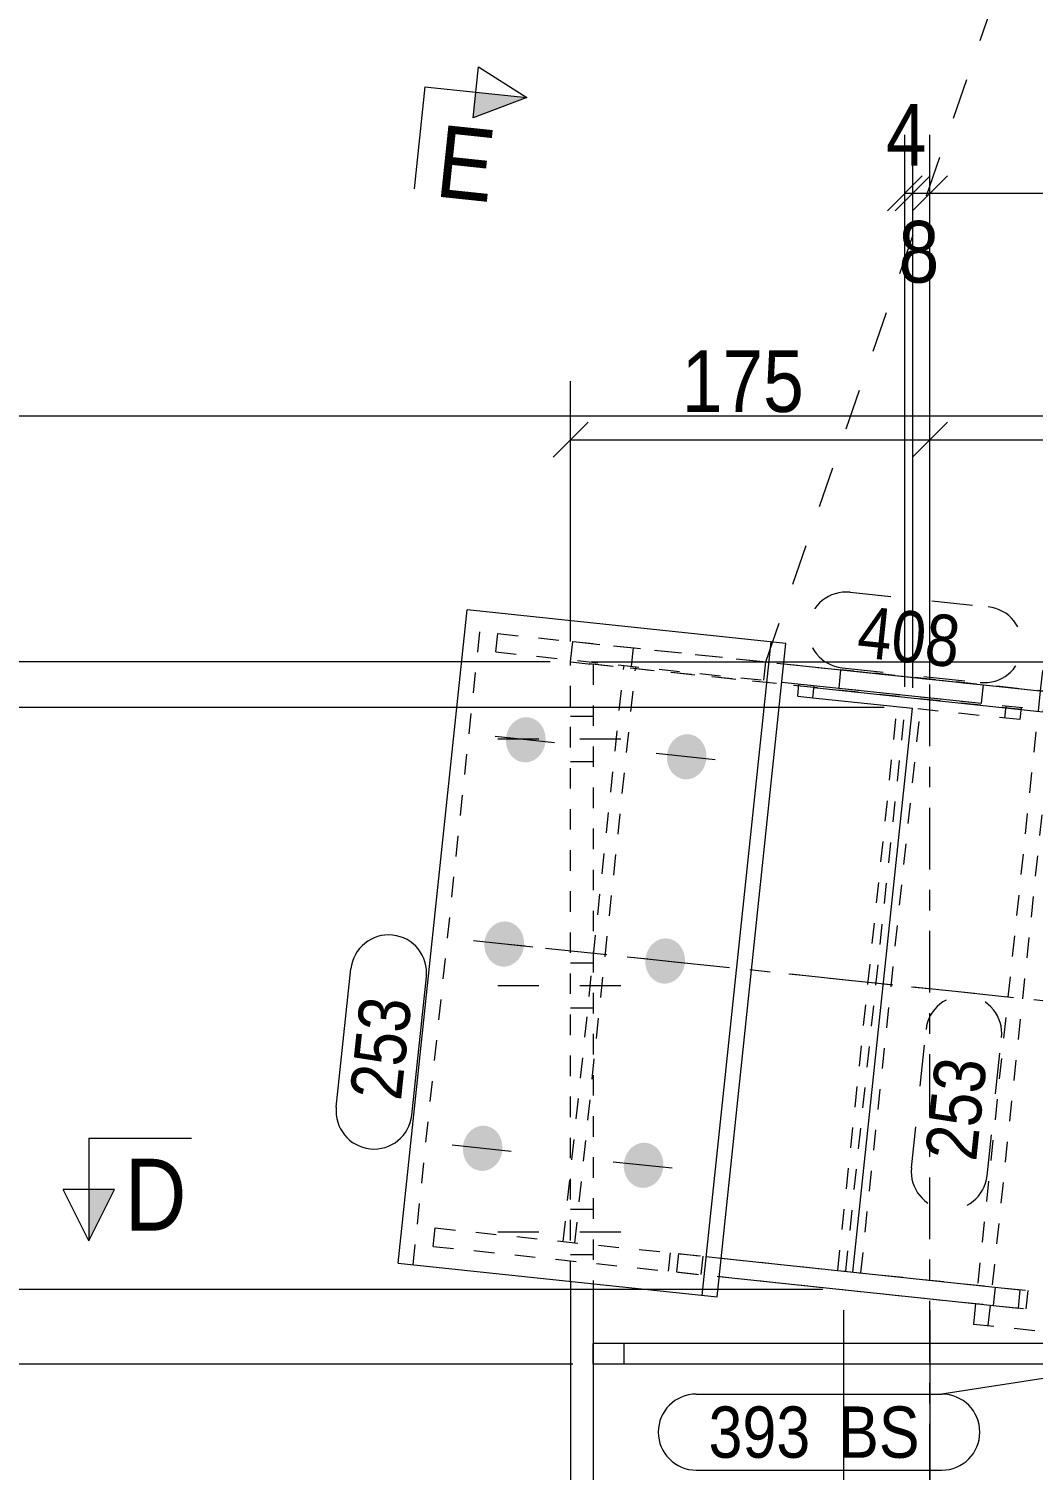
# Model space of a CAD drawing. Header units: millimetres. Extents: x 2 to 825, y 1 to 579.
# Drawn here: x 265.5 to 314.4, y 443.5 to 513.6 of the extents above; entities that cross this region are included whole.
import ezdxf

# ---------------------------------------------------------------- set-up
doc = ezdxf.new("R2010")
doc.units = ezdxf.units.MM
for name, pattern in [('XKITLINE00', [0]), ('XKITLINE01', [4, 1, -1, 1, -1]), ('XKITLINE02', [4, 2, -2]), ('XKITLINE03', [6, 3, -1, 1, -1])]:
    doc.linetypes.add(name, pattern=pattern)
for name, color, linetype, lineweight in [('Bolt', 3, 'Continuous', 0), ('Dimensions', 7, 'Continuous', 0), ('Part', 2, 'Continuous', 0), ('PartMark', 7, 'Continuous', 0), ('Section', 6, 'Continuous', 0)]:
    doc.layers.add(name, color=color, linetype=linetype, lineweight=lineweight)
doc.styles.add('ARIAL', font='ARIAL.TTF')

# ---------------------------------------------------------------- blocks, each defined once
blk = doc.blocks.new('*A19')
at = {"layer": 'Bolt', "color": 3, "linetype": 'XKITLINE02', "lineweight": 0}
for p, q in [((293.014, 480.142), (291.914, 480.142)), ((293.014, 480.142), (291.914, 480.142)), ((294.364, 479.042), (288.364, 479.042)), ((294.364, 479.042), (288.364, 479.042)), ((293.014, 477.942), (291.914, 477.942)), ((293.014, 477.942), (291.914, 477.942)), ((293.014, 468.142), (291.914, 468.142)), ((293.014, 468.142), (291.914, 468.142)), ((294.364, 467.042), (288.364, 467.042)), ((294.364, 467.042), (288.364, 467.042)), ((293.014, 465.942), (291.914, 465.942)), ((293.014, 465.942), (291.914, 465.942)), ((293.014, 456.142), (291.914, 456.142)), ((293.014, 456.142), (291.914, 456.142)), ((294.364, 455.042), (288.364, 455.042)), ((294.364, 455.042), (288.364, 455.042)), ((293.014, 453.942), (291.914, 453.942)), ((293.014, 453.942), (291.914, 453.942))]:
    blk.add_line(p, q, dxfattribs=at)
blk = doc.blocks.new('*A26')
at = {"layer": 'Bolt'}
for points in [[(290.685, 478.885), (290.681, 478.858), (290.677, 478.832), (290.672, 478.805), (290.667, 478.779), (290.661, 478.752), (290.654, 478.726), (290.647, 478.7), (290.639, 478.675), (290.631, 478.649), (290.623, 478.624), (290.613, 478.599), (290.603, 478.574), (290.593, 478.549), (290.582, 478.525), (290.571, 478.501), (290.559, 478.477), (290.547, 478.454), (290.534, 478.431), (290.521, 478.408), (290.507, 478.386), (290.492, 478.364), (290.478, 478.342), (290.462, 478.321), (290.447, 478.3), (290.431, 478.28), (290.414, 478.26), (290.397, 478.241), (290.38, 478.222), (290.362, 478.203), (290.344, 478.185), (290.326, 478.168), (290.307, 478.151), (290.288, 478.135), (290.268, 478.119), (290.249, 478.103), (290.229, 478.088), (290.208, 478.074), (290.187, 478.06), (290.166, 478.047), (290.145, 478.035), (290.124, 478.023), (290.102, 478.011), (290.08, 478.001), (290.058, 477.99), (290.035, 477.981), (290.013, 477.972), (289.99, 477.964), (289.967, 477.956), (289.944, 477.949), (289.921, 477.943), (289.898, 477.937), (289.874, 477.932), (289.851, 477.927), (289.827, 477.923), (289.804, 477.92), (289.78, 477.918), (289.757, 477.916), (289.733, 477.915), (289.709, 477.914), (289.686, 477.915), (289.662, 477.915), (289.638, 477.917), (289.615, 477.919), (289.591, 477.922), (289.568, 477.925), (289.545, 477.929), (289.522, 477.934), (289.498, 477.94), (289.476, 477.946), (289.453, 477.952), (289.43, 477.96), (289.408, 477.968), (289.386, 477.976), (289.364, 477.986), (289.342, 477.995), (289.32, 478.006), (289.299, 478.017), (289.278, 478.029), (289.257, 478.041), (289.237, 478.054), (289.216, 478.067), (289.197, 478.081), (289.177, 478.096), (289.158, 478.111), (289.139, 478.127), (289.12, 478.143), (289.102, 478.159), (289.084, 478.177), (289.067, 478.194), (289.05, 478.213), (289.033, 478.231), (289.017, 478.251), (289.002, 478.27), (288.986, 478.29), (288.971, 478.311), (288.957, 478.332), (288.943, 478.353), (288.93, 478.375), (288.917, 478.397), (288.904, 478.42), (288.892, 478.442), (288.881, 478.466), (288.87, 478.489), (288.859, 478.513), (288.849, 478.537), (288.84, 478.562), (288.831, 478.586), (288.823, 478.611), (288.815, 478.637), (288.808, 478.662), (288.801, 478.688), (288.795, 478.713), (288.79, 478.74), (288.785, 478.766), (288.78, 478.792), (288.776, 478.819), (288.773, 478.845), (288.77, 478.872), (288.768, 478.899), (288.767, 478.925), (288.766, 478.952), (288.766, 478.979), (288.766, 479.006), (288.767, 479.033), (288.768, 479.06), (288.77, 479.087), (288.772, 479.114), (288.776, 479.141), (288.779, 479.168), (288.784, 479.194), (288.788, 479.221), (288.794, 479.247), (288.8, 479.273), (288.806, 479.299), (288.813, 479.325), (288.821, 479.351), (288.829, 479.377), (288.838, 479.402), (288.847, 479.427), (288.857, 479.452), (288.867, 479.477), (288.878, 479.501), (288.89, 479.525), (288.901, 479.549), (288.914, 479.572), (288.927, 479.595), (288.94, 479.618), (288.954, 479.64), (288.968, 479.662), (288.983, 479.684), (288.998, 479.705), (289.014, 479.725), (289.03, 479.746), (289.046, 479.766), (289.063, 479.785), (289.08, 479.804), (289.098, 479.822), (289.116, 479.84), (289.135, 479.858), (289.153, 479.875), (289.173, 479.891), (289.192, 479.907), (289.212, 479.923), (289.232, 479.937), (289.252, 479.952), (289.273, 479.965), (289.294, 479.979), (289.315, 479.991), (289.337, 480.003), (289.359, 480.015), (289.38, 480.025), (289.403, 480.035), (289.425, 480.045), (289.448, 480.054), (289.47, 480.062), (289.493, 480.07), (289.516, 480.077), (289.539, 480.083), (289.563, 480.089), (289.586, 480.094), (289.609, 480.099), (289.633, 480.102), (289.657, 480.106), (289.68, 480.108), (289.704, 480.11), (289.727, 480.111), (289.751, 480.112), (289.775, 480.111), (289.798, 480.111), (289.822, 480.109), (289.846, 480.107), (289.869, 480.104), (289.892, 480.101), (289.916, 480.096), (289.939, 480.092), (289.962, 480.086), (289.985, 480.08), (290.008, 480.073), (290.03, 480.066), (290.053, 480.058), (290.075, 480.05), (290.097, 480.04), (290.119, 480.03), (290.14, 480.02), (290.162, 480.009), (290.183, 479.997), (290.203, 479.985), (290.224, 479.972), (290.244, 479.959), (290.264, 479.945), (290.283, 479.93), (290.303, 479.915), (290.322, 479.899), (290.34, 479.883), (290.358, 479.866), (290.376, 479.849), (290.393, 479.831), (290.41, 479.813), (290.427, 479.794), (290.443, 479.775), (290.459, 479.756), (290.474, 479.736), (290.489, 479.715), (290.503, 479.694), (290.517, 479.673), (290.531, 479.651), (290.544, 479.629), (290.556, 479.606), (290.568, 479.583), (290.58, 479.56), (290.591, 479.537), (290.601, 479.513), (290.611, 479.489), (290.62, 479.464), (290.629, 479.44), (290.638, 479.415), (290.645, 479.389), (290.653, 479.364), (290.659, 479.338), (290.665, 479.312), (290.671, 479.286), (290.676, 479.26), (290.68, 479.234), (290.684, 479.207), (290.687, 479.181), (290.69, 479.154), (290.692, 479.127), (290.694, 479.1), (290.695, 479.074), (290.695, 479.047), (290.695, 479.02), (290.694, 478.993), (290.693, 478.966), (290.691, 478.939), (290.688, 478.912)], [(298.521, 478.059), (298.518, 478.032), (298.513, 478.005), (298.508, 477.979), (298.503, 477.952), (298.497, 477.926), (298.491, 477.9), (298.483, 477.874), (298.476, 477.848), (298.468, 477.823), (298.459, 477.797), (298.45, 477.772), (298.44, 477.747), (298.43, 477.723), (298.419, 477.698), (298.407, 477.674), (298.395, 477.651), (298.383, 477.627), (298.37, 477.604), (298.357, 477.582), (298.343, 477.559), (298.329, 477.537), (298.314, 477.516), (298.299, 477.495), (298.283, 477.474), (298.267, 477.454), (298.251, 477.434), (298.234, 477.414), (298.216, 477.395), (298.199, 477.377), (298.181, 477.359), (298.162, 477.341), (298.143, 477.324), (298.124, 477.308), (298.105, 477.292), (298.085, 477.277), (298.065, 477.262), (298.044, 477.248), (298.024, 477.234), (298.003, 477.221), (297.982, 477.208), (297.96, 477.196), (297.938, 477.185), (297.916, 477.174), (297.894, 477.164), (297.872, 477.154), (297.849, 477.145), (297.827, 477.137), (297.804, 477.129), (297.781, 477.122), (297.757, 477.116), (297.734, 477.11), (297.711, 477.105), (297.687, 477.101), (297.664, 477.097), (297.64, 477.094), (297.617, 477.091), (297.593, 477.089), (297.569, 477.088), (297.546, 477.088), (297.522, 477.088), (297.498, 477.089), (297.475, 477.09), (297.451, 477.092), (297.428, 477.095), (297.404, 477.099), (297.381, 477.103), (297.358, 477.108), (297.335, 477.113), (297.312, 477.119), (297.289, 477.126), (297.267, 477.133), (297.244, 477.141), (297.222, 477.15), (297.2, 477.159), (297.178, 477.169), (297.157, 477.179), (297.135, 477.19), (297.114, 477.202), (297.093, 477.214), (297.073, 477.227), (297.053, 477.241), (297.033, 477.255), (297.013, 477.269), (296.994, 477.284), (296.975, 477.3), (296.957, 477.316), (296.939, 477.333), (296.921, 477.35), (296.903, 477.368), (296.886, 477.386), (296.87, 477.405), (296.854, 477.424), (296.838, 477.444), (296.823, 477.464), (296.808, 477.484), (296.793, 477.505), (296.779, 477.527), (296.766, 477.548), (296.753, 477.57), (296.741, 477.593), (296.729, 477.616), (296.717, 477.639), (296.706, 477.663), (296.696, 477.686), (296.686, 477.711), (296.676, 477.735), (296.668, 477.76), (296.659, 477.785), (296.651, 477.81), (296.644, 477.835), (296.638, 477.861), (296.631, 477.887), (296.626, 477.913), (296.621, 477.939), (296.617, 477.966), (296.613, 477.992), (296.609, 478.019), (296.607, 478.045), (296.605, 478.072), (296.603, 478.099), (296.602, 478.126), (296.602, 478.153), (296.602, 478.18), (296.603, 478.207), (296.604, 478.234), (296.606, 478.261), (296.609, 478.287), (296.612, 478.314), (296.616, 478.341), (296.62, 478.368), (296.625, 478.394), (296.63, 478.421), (296.636, 478.447), (296.643, 478.473), (296.65, 478.499), (296.657, 478.525), (296.666, 478.55), (296.674, 478.576), (296.684, 478.601), (296.693, 478.625), (296.704, 478.65), (296.715, 478.674), (296.726, 478.698), (296.738, 478.722), (296.75, 478.745), (296.763, 478.768), (296.776, 478.791), (296.79, 478.813), (296.804, 478.835), (296.819, 478.857), (296.834, 478.878), (296.85, 478.899), (296.866, 478.919), (296.883, 478.939), (296.899, 478.958), (296.917, 478.977), (296.934, 478.996), (296.952, 479.014), (296.971, 479.031), (296.99, 479.048), (297.009, 479.065), (297.028, 479.081), (297.048, 479.096), (297.068, 479.111), (297.089, 479.125), (297.109, 479.139), (297.13, 479.152), (297.152, 479.165), (297.173, 479.177), (297.195, 479.188), (297.217, 479.199), (297.239, 479.209), (297.261, 479.218), (297.284, 479.227), (297.307, 479.236), (297.33, 479.243), (297.353, 479.25), (297.376, 479.257), (297.399, 479.263), (297.422, 479.268), (297.446, 479.272), (297.469, 479.276), (297.493, 479.279), (297.517, 479.281), (297.54, 479.283), (297.564, 479.284), (297.588, 479.285), (297.611, 479.285), (297.635, 479.284), (297.658, 479.282), (297.682, 479.28), (297.705, 479.278), (297.729, 479.274), (297.752, 479.27), (297.775, 479.265), (297.798, 479.26), (297.821, 479.254), (297.844, 479.247), (297.867, 479.24), (297.889, 479.232), (297.911, 479.223), (297.933, 479.214), (297.955, 479.204), (297.977, 479.193), (297.998, 479.182), (298.019, 479.171), (298.04, 479.158), (298.06, 479.146), (298.08, 479.132), (298.1, 479.118), (298.12, 479.104), (298.139, 479.088), (298.158, 479.073), (298.176, 479.057), (298.195, 479.04), (298.212, 479.023), (298.23, 479.005), (298.247, 478.987), (298.263, 478.968), (298.28, 478.949), (298.295, 478.929), (298.311, 478.909), (298.325, 478.888), (298.34, 478.868), (298.354, 478.846), (298.367, 478.824), (298.38, 478.802), (298.393, 478.78), (298.405, 478.757), (298.416, 478.734), (298.427, 478.71), (298.438, 478.686), (298.447, 478.662), (298.457, 478.638), (298.466, 478.613), (298.474, 478.588), (298.482, 478.563), (298.489, 478.537), (298.496, 478.512), (298.502, 478.486), (298.507, 478.46), (298.512, 478.434), (298.517, 478.407), (298.52, 478.381), (298.524, 478.354), (298.526, 478.327), (298.528, 478.301), (298.53, 478.274), (298.531, 478.247), (298.531, 478.22), (298.531, 478.193), (298.53, 478.166), (298.529, 478.139), (298.527, 478.112), (298.524, 478.085)], [(289.636, 468.94), (289.632, 468.914), (289.628, 468.887), (289.623, 468.86), (289.618, 468.834), (289.612, 468.808), (289.605, 468.782), (289.598, 468.756), (289.591, 468.73), (289.582, 468.704), (289.574, 468.679), (289.564, 468.654), (289.555, 468.629), (289.544, 468.604), (289.533, 468.58), (289.522, 468.556), (289.51, 468.532), (289.498, 468.509), (289.485, 468.486), (289.472, 468.463), (289.458, 468.441), (289.443, 468.419), (289.429, 468.398), (289.414, 468.376), (289.398, 468.356), (289.382, 468.335), (289.365, 468.315), (289.348, 468.296), (289.331, 468.277), (289.313, 468.259), (289.295, 468.241), (289.277, 468.223), (289.258, 468.206), (289.239, 468.19), (289.22, 468.174), (289.2, 468.158), (289.18, 468.144), (289.159, 468.129), (289.138, 468.116), (289.117, 468.102), (289.096, 468.09), (289.075, 468.078), (289.053, 468.066), (289.031, 468.056), (289.009, 468.046), (288.986, 468.036), (288.964, 468.027), (288.941, 468.019), (288.918, 468.011), (288.895, 468.004), (288.872, 467.998), (288.849, 467.992), (288.826, 467.987), (288.802, 467.982), (288.779, 467.979), (288.755, 467.975), (288.731, 467.973), (288.708, 467.971), (288.684, 467.97), (288.66, 467.97), (288.637, 467.97), (288.613, 467.971), (288.589, 467.972), (288.566, 467.974), (288.542, 467.977), (288.519, 467.98), (288.496, 467.985), (288.473, 467.989), (288.45, 467.995), (288.427, 468.001), (288.404, 468.008), (288.381, 468.015), (288.359, 468.023), (288.337, 468.032), (288.315, 468.041), (288.293, 468.051), (288.271, 468.061), (288.25, 468.072), (288.229, 468.084), (288.208, 468.096), (288.188, 468.109), (288.167, 468.122), (288.148, 468.136), (288.128, 468.151), (288.109, 468.166), (288.09, 468.182), (288.071, 468.198), (288.053, 468.215), (288.035, 468.232), (288.018, 468.25), (288.001, 468.268), (287.984, 468.287), (287.968, 468.306), (287.953, 468.325), (287.937, 468.345), (287.922, 468.366), (287.908, 468.387), (287.894, 468.408), (287.881, 468.43), (287.868, 468.452), (287.855, 468.475), (287.843, 468.498), (287.832, 468.521), (287.821, 468.544), (287.81, 468.568), (287.8, 468.592), (287.791, 468.617), (287.782, 468.642), (287.774, 468.667), (287.766, 468.692), (287.759, 468.717), (287.752, 468.743), (287.746, 468.769), (287.741, 468.795), (287.736, 468.821), (287.731, 468.847), (287.727, 468.874), (287.724, 468.9), (287.721, 468.927), (287.719, 468.954), (287.718, 468.981), (287.717, 469.008), (287.717, 469.034), (287.717, 469.061), (287.718, 469.088), (287.719, 469.115), (287.721, 469.142), (287.723, 469.169), (287.727, 469.196), (287.73, 469.223), (287.735, 469.249), (287.739, 469.276), (287.745, 469.302), (287.751, 469.329), (287.757, 469.355), (287.764, 469.381), (287.772, 469.406), (287.78, 469.432), (287.789, 469.457), (287.798, 469.482), (287.808, 469.507), (287.818, 469.532), (287.829, 469.556), (287.841, 469.58), (287.852, 469.604), (287.865, 469.627), (287.878, 469.65), (287.891, 469.673), (287.905, 469.695), (287.919, 469.717), (287.934, 469.739), (287.949, 469.76), (287.965, 469.781), (287.981, 469.801), (287.997, 469.821), (288.014, 469.84), (288.031, 469.859), (288.049, 469.878), (288.067, 469.896), (288.086, 469.913), (288.104, 469.93), (288.124, 469.947), (288.143, 469.962), (288.163, 469.978), (288.183, 469.993), (288.203, 470.007), (288.224, 470.021), (288.245, 470.034), (288.266, 470.046), (288.288, 470.058), (288.31, 470.07), (288.332, 470.08), (288.354, 470.091), (288.376, 470.1), (288.399, 470.109), (288.421, 470.117), (288.444, 470.125), (288.467, 470.132), (288.49, 470.139), (288.514, 470.144), (288.537, 470.149), (288.56, 470.154), (288.584, 470.158), (288.608, 470.161), (288.631, 470.163), (288.655, 470.165), (288.679, 470.166), (288.702, 470.167), (288.726, 470.167), (288.75, 470.166), (288.773, 470.164), (288.797, 470.162), (288.82, 470.159), (288.844, 470.156), (288.867, 470.152), (288.89, 470.147), (288.913, 470.141), (288.936, 470.135), (288.959, 470.129), (288.981, 470.121), (289.004, 470.113), (289.026, 470.105), (289.048, 470.095), (289.07, 470.086), (289.091, 470.075), (289.113, 470.064), (289.134, 470.052), (289.154, 470.04), (289.175, 470.027), (289.195, 470.014), (289.215, 470), (289.235, 469.985), (289.254, 469.97), (289.273, 469.954), (289.291, 469.938), (289.309, 469.922), (289.327, 469.904), (289.345, 469.887), (289.361, 469.868), (289.378, 469.85), (289.394, 469.83), (289.41, 469.811), (289.425, 469.791), (289.44, 469.77), (289.455, 469.749), (289.468, 469.728), (289.482, 469.706), (289.495, 469.684), (289.507, 469.661), (289.519, 469.639), (289.531, 469.615), (289.542, 469.592), (289.552, 469.568), (289.562, 469.544), (289.572, 469.519), (289.58, 469.495), (289.589, 469.47), (289.596, 469.445), (289.604, 469.419), (289.61, 469.393), (289.616, 469.368), (289.622, 469.342), (289.627, 469.315), (289.631, 469.289), (289.635, 469.263), (289.638, 469.236), (289.641, 469.209), (289.643, 469.182), (289.645, 469.156), (289.646, 469.129), (289.646, 469.102), (289.646, 469.075), (289.645, 469.048), (289.644, 469.021), (289.642, 468.994), (289.639, 468.967)], [(297.472, 468.114), (297.469, 468.087), (297.464, 468.06), (297.46, 468.034), (297.454, 468.007), (297.448, 467.981), (297.442, 467.955), (297.435, 467.929), (297.427, 467.903), (297.419, 467.878), (297.41, 467.852), (297.401, 467.827), (297.391, 467.802), (297.381, 467.778), (297.37, 467.754), (297.358, 467.73), (297.347, 467.706), (297.334, 467.683), (297.321, 467.659), (297.308, 467.637), (297.294, 467.614), (297.28, 467.593), (297.265, 467.571), (297.25, 467.55), (297.234, 467.529), (297.218, 467.509), (297.202, 467.489), (297.185, 467.469), (297.168, 467.451), (297.15, 467.432), (297.132, 467.414), (297.113, 467.397), (297.095, 467.38), (297.075, 467.363), (297.056, 467.347), (297.036, 467.332), (297.016, 467.317), (296.996, 467.303), (296.975, 467.289), (296.954, 467.276), (296.933, 467.263), (296.911, 467.251), (296.889, 467.24), (296.867, 467.229), (296.845, 467.219), (296.823, 467.209), (296.8, 467.201), (296.778, 467.192), (296.755, 467.185), (296.732, 467.178), (296.709, 467.171), (296.685, 467.165), (296.662, 467.16), (296.638, 467.156), (296.615, 467.152), (296.591, 467.149), (296.568, 467.146), (296.544, 467.145), (296.52, 467.143), (296.497, 467.143), (296.473, 467.143), (296.449, 467.144), (296.426, 467.145), (296.402, 467.148), (296.379, 467.15), (296.355, 467.154), (296.332, 467.158), (296.309, 467.163), (296.286, 467.168), (296.263, 467.174), (296.24, 467.181), (296.218, 467.188), (296.195, 467.196), (296.173, 467.205), (296.151, 467.214), (296.129, 467.224), (296.108, 467.235), (296.086, 467.246), (296.065, 467.257), (296.045, 467.27), (296.024, 467.282), (296.004, 467.296), (295.984, 467.31), (295.964, 467.324), (295.945, 467.34), (295.926, 467.355), (295.908, 467.371), (295.89, 467.388), (295.872, 467.405), (295.854, 467.423), (295.837, 467.441), (295.821, 467.46), (295.805, 467.479), (295.789, 467.499), (295.774, 467.519), (295.759, 467.539), (295.744, 467.56), (295.731, 467.582), (295.717, 467.604), (295.704, 467.626), (295.692, 467.648), (295.68, 467.671), (295.668, 467.694), (295.657, 467.718), (295.647, 467.742), (295.637, 467.766), (295.627, 467.79), (295.619, 467.815), (295.61, 467.84), (295.603, 467.865), (295.595, 467.891), (295.589, 467.916), (295.583, 467.942), (295.577, 467.968), (295.572, 467.994), (295.568, 468.021), (295.564, 468.047), (295.561, 468.074), (295.558, 468.1), (295.556, 468.127), (295.554, 468.154), (295.553, 468.181), (295.553, 468.208), (295.553, 468.235), (295.554, 468.262), (295.555, 468.289), (295.557, 468.316), (295.56, 468.343), (295.563, 468.369), (295.567, 468.396), (295.571, 468.423), (295.576, 468.449), (295.581, 468.476), (295.587, 468.502), (295.594, 468.528), (295.601, 468.554), (295.608, 468.58), (295.617, 468.605), (295.625, 468.631), (295.635, 468.656), (295.644, 468.681), (295.655, 468.705), (295.666, 468.73), (295.677, 468.754), (295.689, 468.777), (295.701, 468.801), (295.714, 468.824), (295.727, 468.846), (295.741, 468.869), (295.755, 468.891), (295.77, 468.912), (295.785, 468.933), (295.801, 468.954), (295.817, 468.974), (295.834, 468.994), (295.85, 469.014), (295.868, 469.033), (295.885, 469.051), (295.904, 469.069), (295.922, 469.087), (295.941, 469.103), (295.96, 469.12), (295.979, 469.136), (295.999, 469.151), (296.019, 469.166), (296.04, 469.18), (296.06, 469.194), (296.081, 469.207), (296.103, 469.22), (296.124, 469.232), (296.146, 469.243), (296.168, 469.254), (296.19, 469.264), (296.212, 469.274), (296.235, 469.283), (296.258, 469.291), (296.281, 469.299), (296.304, 469.306), (296.327, 469.312), (296.35, 469.318), (296.373, 469.323), (296.397, 469.327), (296.42, 469.331), (296.444, 469.334), (296.468, 469.337), (296.491, 469.338), (296.515, 469.34), (296.539, 469.34), (296.562, 469.34), (296.586, 469.339), (296.609, 469.338), (296.633, 469.335), (296.657, 469.333), (296.68, 469.329), (296.703, 469.325), (296.726, 469.32), (296.749, 469.315), (296.772, 469.309), (296.795, 469.302), (296.818, 469.295), (296.84, 469.287), (296.862, 469.278), (296.884, 469.269), (296.906, 469.259), (296.928, 469.249), (296.949, 469.238), (296.97, 469.226), (296.991, 469.214), (297.011, 469.201), (297.031, 469.187), (297.051, 469.173), (297.071, 469.159), (297.09, 469.144), (297.109, 469.128), (297.128, 469.112), (297.146, 469.095), (297.163, 469.078), (297.181, 469.06), (297.198, 469.042), (297.214, 469.023), (297.231, 469.004), (297.246, 468.984), (297.262, 468.964), (297.276, 468.944), (297.291, 468.923), (297.305, 468.901), (297.318, 468.88), (297.331, 468.857), (297.344, 468.835), (297.356, 468.812), (297.367, 468.789), (297.378, 468.765), (297.389, 468.741), (297.398, 468.717), (297.408, 468.693), (297.417, 468.668), (297.425, 468.643), (297.433, 468.618), (297.44, 468.593), (297.447, 468.567), (297.453, 468.541), (297.458, 468.515), (297.463, 468.489), (297.468, 468.462), (297.472, 468.436), (297.475, 468.409), (297.477, 468.383), (297.48, 468.356), (297.481, 468.329), (297.482, 468.302), (297.482, 468.275), (297.482, 468.248), (297.481, 468.221), (297.48, 468.194), (297.478, 468.167), (297.475, 468.141)], [(288.587, 458.995), (288.583, 458.969), (288.579, 458.942), (288.574, 458.916), (288.569, 458.889), (288.563, 458.863), (288.556, 458.837), (288.549, 458.811), (288.542, 458.785), (288.533, 458.759), (288.525, 458.734), (288.515, 458.709), (288.506, 458.684), (288.495, 458.66), (288.484, 458.635), (288.473, 458.611), (288.461, 458.588), (288.449, 458.564), (288.436, 458.541), (288.423, 458.519), (288.409, 458.496), (288.395, 458.474), (288.38, 458.453), (288.365, 458.432), (288.349, 458.411), (288.333, 458.39), (288.316, 458.371), (288.3, 458.351), (288.282, 458.332), (288.265, 458.314), (288.246, 458.296), (288.228, 458.278), (288.209, 458.261), (288.19, 458.245), (288.171, 458.229), (288.151, 458.214), (288.131, 458.199), (288.11, 458.184), (288.089, 458.171), (288.069, 458.158), (288.047, 458.145), (288.026, 458.133), (288.004, 458.122), (287.982, 458.111), (287.96, 458.101), (287.938, 458.091), (287.915, 458.082), (287.892, 458.074), (287.869, 458.066), (287.846, 458.059), (287.823, 458.053), (287.8, 458.047), (287.777, 458.042), (287.753, 458.038), (287.73, 458.034), (287.706, 458.031), (287.682, 458.028), (287.659, 458.026), (287.635, 458.025), (287.611, 458.025), (287.588, 458.025), (287.564, 458.026), (287.54, 458.027), (287.517, 458.029), (287.493, 458.032), (287.47, 458.036), (287.447, 458.04), (287.424, 458.045), (287.401, 458.05), (287.378, 458.056), (287.355, 458.063), (287.332, 458.07), (287.31, 458.078), (287.288, 458.087), (287.266, 458.096), (287.244, 458.106), (287.222, 458.116), (287.201, 458.127), (287.18, 458.139), (287.159, 458.151), (287.139, 458.164), (287.119, 458.178), (287.099, 458.192), (287.079, 458.206), (287.06, 458.221), (287.041, 458.237), (287.022, 458.253), (287.004, 458.27), (286.986, 458.287), (286.969, 458.305), (286.952, 458.323), (286.936, 458.342), (286.919, 458.361), (286.904, 458.381), (286.888, 458.401), (286.873, 458.421), (286.859, 458.442), (286.845, 458.463), (286.832, 458.485), (286.819, 458.507), (286.806, 458.53), (286.794, 458.553), (286.783, 458.576), (286.772, 458.6), (286.761, 458.623), (286.751, 458.648), (286.742, 458.672), (286.733, 458.697), (286.725, 458.722), (286.717, 458.747), (286.71, 458.772), (286.703, 458.798), (286.697, 458.824), (286.692, 458.85), (286.687, 458.876), (286.682, 458.902), (286.678, 458.929), (286.675, 458.955), (286.673, 458.982), (286.67, 459.009), (286.669, 459.036), (286.668, 459.063), (286.668, 459.09), (286.668, 459.117), (286.669, 459.144), (286.67, 459.171), (286.672, 459.197), (286.675, 459.224), (286.678, 459.251), (286.681, 459.278), (286.686, 459.304), (286.69, 459.331), (286.696, 459.357), (286.702, 459.384), (286.708, 459.41), (286.715, 459.436), (286.723, 459.462), (286.731, 459.487), (286.74, 459.512), (286.749, 459.538), (286.759, 459.562), (286.769, 459.587), (286.78, 459.611), (286.792, 459.635), (286.803, 459.659), (286.816, 459.682), (286.829, 459.705), (286.842, 459.728), (286.856, 459.75), (286.87, 459.772), (286.885, 459.794), (286.9, 459.815), (286.916, 459.836), (286.932, 459.856), (286.948, 459.876), (286.965, 459.895), (286.982, 459.914), (287, 459.933), (287.018, 459.951), (287.037, 459.968), (287.055, 459.985), (287.075, 460.002), (287.094, 460.018), (287.114, 460.033), (287.134, 460.048), (287.154, 460.062), (287.175, 460.076), (287.196, 460.089), (287.217, 460.102), (287.239, 460.114), (287.261, 460.125), (287.283, 460.136), (287.305, 460.146), (287.327, 460.155), (287.35, 460.164), (287.372, 460.173), (287.395, 460.18), (287.418, 460.187), (287.441, 460.194), (287.465, 460.199), (287.488, 460.205), (287.512, 460.209), (287.535, 460.213), (287.559, 460.216), (287.582, 460.218), (287.606, 460.22), (287.63, 460.221), (287.653, 460.222), (287.677, 460.222), (287.701, 460.221), (287.724, 460.219), (287.748, 460.217), (287.771, 460.214), (287.795, 460.211), (287.818, 460.207), (287.841, 460.202), (287.864, 460.197), (287.887, 460.191), (287.91, 460.184), (287.932, 460.176), (287.955, 460.168), (287.977, 460.16), (287.999, 460.151), (288.021, 460.141), (288.042, 460.13), (288.064, 460.119), (288.085, 460.108), (288.105, 460.095), (288.126, 460.082), (288.146, 460.069), (288.166, 460.055), (288.186, 460.04), (288.205, 460.025), (288.224, 460.01), (288.242, 459.993), (288.26, 459.977), (288.278, 459.959), (288.296, 459.942), (288.313, 459.924), (288.329, 459.905), (288.345, 459.886), (288.361, 459.866), (288.376, 459.846), (288.391, 459.825), (288.406, 459.804), (288.419, 459.783), (288.433, 459.761), (288.446, 459.739), (288.458, 459.717), (288.47, 459.694), (288.482, 459.671), (288.493, 459.647), (288.503, 459.623), (288.513, 459.599), (288.523, 459.575), (288.531, 459.55), (288.54, 459.525), (288.547, 459.5), (288.555, 459.474), (288.561, 459.449), (288.567, 459.423), (288.573, 459.397), (288.578, 459.37), (288.582, 459.344), (288.586, 459.318), (288.589, 459.291), (288.592, 459.264), (288.594, 459.238), (288.596, 459.211), (288.597, 459.184), (288.597, 459.157), (288.597, 459.13), (288.596, 459.103), (288.595, 459.076), (288.593, 459.049), (288.59, 459.022)], [(296.423, 458.169), (296.42, 458.142), (296.415, 458.115), (296.411, 458.089), (296.405, 458.063), (296.399, 458.036), (296.393, 458.01), (296.386, 457.984), (296.378, 457.958), (296.37, 457.933), (296.361, 457.908), (296.352, 457.882), (296.342, 457.858), (296.332, 457.833), (296.321, 457.809), (296.309, 457.785), (296.298, 457.761), (296.285, 457.738), (296.272, 457.715), (296.259, 457.692), (296.245, 457.67), (296.231, 457.648), (296.216, 457.626), (296.201, 457.605), (296.185, 457.584), (296.169, 457.564), (296.153, 457.544), (296.136, 457.525), (296.119, 457.506), (296.101, 457.487), (296.083, 457.469), (296.064, 457.452), (296.046, 457.435), (296.026, 457.418), (296.007, 457.402), (295.987, 457.387), (295.967, 457.372), (295.947, 457.358), (295.926, 457.344), (295.905, 457.331), (295.884, 457.318), (295.862, 457.306), (295.84, 457.295), (295.818, 457.284), (295.796, 457.274), (295.774, 457.265), (295.751, 457.256), (295.729, 457.247), (295.706, 457.24), (295.683, 457.233), (295.66, 457.226), (295.636, 457.221), (295.613, 457.215), (295.59, 457.211), (295.566, 457.207), (295.542, 457.204), (295.519, 457.202), (295.495, 457.2), (295.471, 457.199), (295.448, 457.198), (295.424, 457.198), (295.4, 457.199), (295.377, 457.201), (295.353, 457.203), (295.33, 457.206), (295.306, 457.209), (295.283, 457.213), (295.26, 457.218), (295.237, 457.223), (295.214, 457.229), (295.191, 457.236), (295.169, 457.244), (295.146, 457.252), (295.124, 457.26), (295.102, 457.269), (295.08, 457.279), (295.059, 457.29), (295.037, 457.301), (295.016, 457.312), (294.996, 457.325), (294.975, 457.338), (294.955, 457.351), (294.935, 457.365), (294.915, 457.38), (294.896, 457.395), (294.877, 457.41), (294.859, 457.427), (294.841, 457.443), (294.823, 457.461), (294.805, 457.478), (294.788, 457.496), (294.772, 457.515), (294.756, 457.534), (294.74, 457.554), (294.725, 457.574), (294.71, 457.595), (294.695, 457.616), (294.682, 457.637), (294.668, 457.659), (294.655, 457.681), (294.643, 457.703), (294.631, 457.726), (294.619, 457.749), (294.608, 457.773), (294.598, 457.797), (294.588, 457.821), (294.578, 457.845), (294.57, 457.87), (294.561, 457.895), (294.554, 457.92), (294.546, 457.946), (294.54, 457.971), (294.534, 457.997), (294.528, 458.023), (294.523, 458.049), (294.519, 458.076), (294.515, 458.102), (294.512, 458.129), (294.509, 458.156), (294.507, 458.182), (294.505, 458.209), (294.504, 458.236), (294.504, 458.263), (294.504, 458.29), (294.505, 458.317), (294.506, 458.344), (294.508, 458.371), (294.511, 458.398), (294.514, 458.425), (294.518, 458.451), (294.522, 458.478), (294.527, 458.504), (294.532, 458.531), (294.538, 458.557), (294.545, 458.583), (294.552, 458.609), (294.559, 458.635), (294.568, 458.661), (294.576, 458.686), (294.586, 458.711), (294.595, 458.736), (294.606, 458.76), (294.617, 458.785), (294.628, 458.809), (294.64, 458.832), (294.652, 458.856), (294.665, 458.879), (294.678, 458.901), (294.692, 458.924), (294.707, 458.946), (294.721, 458.967), (294.736, 458.988), (294.752, 459.009), (294.768, 459.03), (294.785, 459.049), (294.802, 459.069), (294.819, 459.088), (294.837, 459.106), (294.855, 459.124), (294.873, 459.142), (294.892, 459.159), (294.911, 459.175), (294.93, 459.191), (294.95, 459.206), (294.97, 459.221), (294.991, 459.236), (295.012, 459.249), (295.033, 459.262), (295.054, 459.275), (295.075, 459.287), (295.097, 459.298), (295.119, 459.309), (295.141, 459.319), (295.164, 459.329), (295.186, 459.338), (295.209, 459.346), (295.232, 459.354), (295.255, 459.361), (295.278, 459.367), (295.301, 459.373), (295.324, 459.378), (295.348, 459.382), (295.371, 459.386), (295.395, 459.389), (295.419, 459.392), (295.442, 459.394), (295.466, 459.395), (295.49, 459.395), (295.513, 459.395), (295.537, 459.394), (295.561, 459.393), (295.584, 459.391), (295.608, 459.388), (295.631, 459.384), (295.654, 459.38), (295.677, 459.375), (295.7, 459.37), (295.723, 459.364), (295.746, 459.357), (295.769, 459.35), (295.791, 459.342), (295.813, 459.333), (295.835, 459.324), (295.857, 459.314), (295.879, 459.304), (295.9, 459.293), (295.921, 459.281), (295.942, 459.269), (295.962, 459.256), (295.983, 459.242), (296.002, 459.228), (296.022, 459.214), (296.041, 459.199), (296.06, 459.183), (296.079, 459.167), (296.097, 459.15), (296.115, 459.133), (296.132, 459.115), (296.149, 459.097), (296.166, 459.078), (296.182, 459.059), (296.197, 459.039), (296.213, 459.019), (296.228, 458.999), (296.242, 458.978), (296.256, 458.957), (296.269, 458.935), (296.282, 458.913), (296.295, 458.89), (296.307, 458.867), (296.318, 458.844), (296.329, 458.82), (296.34, 458.797), (296.35, 458.772), (296.359, 458.748), (296.368, 458.723), (296.376, 458.698), (296.384, 458.673), (296.391, 458.648), (296.398, 458.622), (296.404, 458.596), (296.409, 458.57), (296.414, 458.544), (296.419, 458.518), (296.423, 458.491), (296.426, 458.465), (296.428, 458.438), (296.431, 458.411), (296.432, 458.384), (296.433, 458.357), (296.433, 458.33), (296.433, 458.303), (296.432, 458.276), (296.431, 458.249), (296.429, 458.223), (296.426, 458.196)]]:
    blk.add_hatch(color=3, dxfattribs=at).paths.add_polyline_path(points, flags=17)
at = {"layer": 'Bolt', "color": 3, "linetype": 'XKITLINE00', "lineweight": 0}
for p, q in [((291.124, 478.866), (288.241, 479.17)), ((298.96, 478.039), (296.077, 478.343)), ((290.075, 468.921), (287.192, 469.225)), ((297.911, 468.095), (295.028, 468.399)), ((289.026, 458.976), (286.143, 459.28)), ((296.862, 458.15), (293.979, 458.454))]:
    blk.add_line(p, q, dxfattribs=at)
blk = doc.blocks.new('*A28')
at = {"layer": 'Part', "color": 7, "linetype": 'XKITLINE03', "lineweight": 0}
blk.add_line((309.414, 394.705), (309.414, 490.959), dxfattribs=at)
at = {"layer": 'Part', "color": 7, "linetype": 'XKITLINE01', "lineweight": 0}
for p, q in [((291.914, 452.638), (291.914, 482.805)), ((291.914, 482.805), (293.014, 482.689)), ((325.814, 479.229), (293.014, 482.689)), ((293.014, 482.689), (293.014, 452.522))]:
    blk.add_line(p, q, dxfattribs=at)
at = {"layer": 'Part', "color": 2, "linetype": 'XKITLINE00', "lineweight": 0}
for p, q in [((291.914, 452.638), (291.914, 394.705)), ((293.014, 452.522), (293.014, 394.705))]:
    blk.add_line(p, q, dxfattribs=at)
blk = doc.blocks.new('*A32')
at = {"layer": 'Part', "color": 7, "linetype": 'XKITLINE01', "lineweight": 0}
for p, q in [((291.914, 482.805), (292.019, 483.799)), ((292.019, 483.799), (312.016, 481.69)), ((303.761, 481.555), (291.914, 482.805))]:
    blk.add_line(p, q, dxfattribs=at)
at = {"layer": 'Part', "color": 2, "linetype": 'XKITLINE00', "lineweight": 0}
for p, q in [((303.761, 481.555), (326.914, 479.113)), ((312.016, 481.69), (327.019, 480.108)), ((327.019, 480.108), (326.914, 479.113))]:
    blk.add_line(p, q, dxfattribs=at)
blk = doc.blocks.new('*A33')
at = {"layer": 'Part', "color": 2, "linetype": 'XKITLINE00', "lineweight": 0}
for p, q in [((325.814, 449.616), (293.014, 449.616)), ((325.814, 448.616), (293.014, 448.616))]:
    blk.add_line(p, q, dxfattribs=at)
at = {"layer": 'Part', "color": 7, "linetype": 'XKITLINE01', "lineweight": 0}
for p, q in [((293.014, 448.616), (293.014, 449.616)), ((294.514, 448.616), (294.514, 449.616)), ((324.314, 448.616), (324.314, 449.616)), ((325.814, 448.616), (325.814, 449.616))]:
    blk.add_line(p, q, dxfattribs=at)
blk = doc.blocks.new('*A34')
at = {"layer": 'Part', "color": 7, "linetype": 'XKITLINE01', "lineweight": 0}
for p, q in [((325.814, 449.616), (293.014, 449.616)), ((293.014, 449.616), (293.014, 448.616)), ((294.514, 448.616), (294.514, 449.616)), ((324.314, 448.616), (324.314, 449.616)), ((325.814, 448.616), (325.814, 449.616)), ((325.814, 448.616), (293.014, 448.616))]:
    blk.add_line(p, q, dxfattribs=at)
blk = doc.blocks.new('*A44')
at = {"layer": 'Part', "color": 7, "linetype": 'XKITLINE01', "lineweight": 0}
for p, q in [((288.269, 483.29), (288.363, 484.185)), ((288.363, 484.185), (302.295, 482.715)), ((288.269, 483.29), (302.2, 481.82)), ((294.884, 482.592), (294.978, 483.487)), ((291.558, 454.586), (294.516, 482.631)), ((292.124, 454.527), (295.082, 482.571)), ((301.33, 481.912), (301.424, 482.807)), ((302.971, 481.136), (303.034, 481.732)), ((302.971, 481.136), (303.709, 481.058)), ((304.926, 453.176), (307.821, 480.624)), ((285.216, 454.35), (285.311, 455.245)), ((285.311, 455.245), (299.242, 453.776)), ((285.216, 454.35), (299.148, 452.881)), ((296.681, 453.141), (296.776, 454.036)), ((298.277, 452.973), (298.371, 453.868)), ((298.521, 453.852), (299.242, 453.776))]:
    blk.add_line(p, q, dxfattribs=at)
at = {"layer": 'Part', "color": 2, "linetype": 'XKITLINE00', "lineweight": 0}
for p, q in [((302.295, 482.715), (312.016, 481.69)), ((302.2, 481.82), (311.922, 480.795)), ((303.709, 481.058), (303.772, 481.655)), ((311.922, 480.795), (312.016, 481.69)), ((303.709, 481.058), (308.559, 480.546)), ((305.664, 453.099), (308.559, 480.546)), ((299.242, 453.776), (313.814, 452.239)), ((299.148, 452.881), (313.719, 451.344)), ((313.719, 451.344), (313.814, 452.239))]:
    blk.add_line(p, q, dxfattribs=at)
at = {"layer": 'Part', "color": 7, "linetype": 'XKITLINE03', "lineweight": 0}
blk.add_line((311.579, 466.653), (288.515, 469.086), dxfattribs=at)
blk = doc.blocks.new('*A45')
at = {"layer": 'Part', "color": 7, "linetype": 'XKITLINE01', "lineweight": 0}
for p, q in [((305.063, 482.423), (304.968, 481.528)), ((305.063, 482.423), (327.019, 480.108)), ((315.655, 481.306), (305.063, 482.423)), ((304.968, 481.528), (326.925, 479.213)), ((315.56, 480.411), (315.655, 481.306)), ((305.31, 453.136), (308.205, 480.584)), ((306.048, 453.058), (308.943, 480.506)), ((313.793, 479.994), (308.205, 480.584)), ((313.055, 480.072), (313.118, 480.669)), ((313.856, 480.591), (313.793, 479.994)), ((322.006, 479.731), (322.1, 480.626)), ((318.85, 451.708), (321.808, 479.752)), ((319.416, 451.648), (322.374, 479.693)), ((297.16, 453.996), (297.066, 453.101)), ((297.16, 453.996), (325.663, 450.989)), ((297.066, 453.101), (325.568, 450.094)), ((312.508, 451.472), (312.602, 452.367)), ((314.103, 451.303), (314.198, 452.198)), ((325.568, 450.094), (325.663, 450.989))]:
    blk.add_line(p, q, dxfattribs=at)
at = {"layer": 'Part', "color": 2, "linetype": 'XKITLINE00', "lineweight": 0}
for p, q in [((327.019, 480.108), (328.715, 479.929)), ((328.621, 479.034), (328.715, 479.929)), ((326.925, 479.213), (328.621, 479.034))]:
    blk.add_line(p, q, dxfattribs=at)
at = {"layer": 'Part', "color": 7, "linetype": 'XKITLINE03', "lineweight": 0}
blk.add_line((325.416, 465.193), (302.353, 467.626), dxfattribs=at)
blk = doc.blocks.new('*A46')
at = {"layer": 'Part', "color": 2, "linetype": 'XKITLINE00', "lineweight": 0}
for p, q in [((283.52, 453.524), (286.877, 485.347)), ((302.4, 483.71), (286.877, 485.347)), ((298.322, 451.962), (301.679, 483.786)), ((299.043, 451.886), (302.4, 483.71)), ((283.52, 453.524), (299.043, 451.886))]:
    blk.add_line(p, q, dxfattribs=at)
at = {"layer": 'Part', "color": 7, "linetype": 'XKITLINE01', "lineweight": 0}
blk.add_line((284.241, 453.448), (287.597, 485.271), dxfattribs=at)
blk = doc.blocks.new('*A47')
at = {"layer": 'Part', "color": 7, "linetype": 'XKITLINE01', "lineweight": 0}
for p, q in [((312.253, 450.493), (315.61, 482.317)), ((314.784, 481.398), (311.532, 450.569)), ((329.057, 474.823), (328.013, 464.922)), ((329.786, 474.823), (328.786, 465.343)), ((326.914, 454.507), (326.334, 449.008)), ((311.532, 450.569), (327.055, 448.932)), ((327.137, 449.705), (327.055, 448.932))]:
    blk.add_line(p, q, dxfattribs=at)
at = {"layer": 'Part', "color": 2, "linetype": 'XKITLINE00', "lineweight": 0}
for p, q in [((314.889, 482.393), (314.784, 481.398)), ((314.889, 482.393), (330.412, 480.755)), ((329.691, 480.831), (329.057, 474.823)), ((330.412, 480.755), (329.786, 474.823)), ((328.786, 465.343), (327.137, 449.705)), ((328.013, 464.922), (326.914, 454.507))]:
    blk.add_line(p, q, dxfattribs=at)
blk = doc.blocks.new('*A157')
at = {"layer": 'Dimensions', "color": 7, "linetype": 'XKITLINE00', "lineweight": 0}
blk.add_line((345.585, 494.773), (194.564, 494.773), dxfattribs=at)
blk = doc.blocks.new('*A161')
at = {"layer": 'PartMark', "color": 7, "linetype": 'XKITLINE00', "lineweight": 0}
for p, q in [((280.502, 461.132), (281.211, 467.858)), ((284.181, 460.744), (284.891, 467.47))]:
    blk.add_line(p, q, dxfattribs=at)
for centre, start, end in [((283.051, 467.664), 353.97889, 173.97889), ((282.341, 460.938), 173.97889, 353.97889)]:
    blk.add_arc(centre, 1.85, start, end, dxfattribs=at)
at = {"layer": 'PartMark', "color": 3, "style": 'ARIAL', "width": 0.85}
blk.add_text('253', height=2.5, rotation=83.97842, dxfattribs=at).set_placement((283.647, 461.404))
blk = doc.blocks.new('*A163')
at = {"layer": 'PartMark', "color": 7, "linetype": 'XKITLINE02', "lineweight": 0}
for p, q in [((315.939, 528.59), (322.702, 528.59)), ((301.424, 482.807), (315.939, 524.89)), ((315.939, 524.89), (322.702, 524.89))]:
    blk.add_line(p, q, dxfattribs=at)
for centre, start, end in [((315.939, 526.74), 90, 270), ((322.702, 526.74), 270, 90)]:
    blk.add_arc(centre, 1.85, start, end, dxfattribs=at)
at = {"layer": 'PartMark', "color": 3, "style": 'ARIAL', "width": 0.85}
blk.add_text('438', height=2.5, dxfattribs=at).set_placement((316.539, 525.49))
blk = doc.blocks.new('*A165')
at = {"layer": 'PartMark', "color": 7, "linetype": 'XKITLINE02', "lineweight": 0}
for p, q in [((305.526, 486.196), (312.252, 485.486)), ((305.138, 482.516), (311.864, 481.807))]:
    blk.add_line(p, q, dxfattribs=at)
for centre, start, end in [((305.332, 484.356), 83.97889, 263.97889), ((312.058, 483.646), 263.97889, 83.97889)]:
    blk.add_arc(centre, 1.85, start, end, dxfattribs=at)
at = {"layer": 'PartMark', "color": 3, "style": 'ARIAL', "width": 0.85}
blk.add_text('408', height=2.5, rotation=-6.02179, dxfattribs=at).set_placement((305.798, 483.05))
blk = doc.blocks.new('*A172')
at = {"layer": 'PartMark', "color": 7, "linetype": 'XKITLINE00', "lineweight": 0}
for p, q in [((325.814, 449.616), (309.992, 447.155)), ((298.031, 447.155), (309.992, 447.155)), ((298.031, 443.455), (309.992, 443.455))]:
    blk.add_line(p, q, dxfattribs=at)
for centre, start, end in [((298.031, 445.305), 90, 270), ((309.992, 445.305), 270, 90)]:
    blk.add_arc(centre, 1.85, start, end, dxfattribs=at)
at = {"layer": 'PartMark', "color": 3, "style": 'ARIAL', "width": 0.85}
for s, p in [('393', (298.631, 444.055)), ('BS', (304.944, 444.055))]:
    blk.add_text(s, height=2.5, dxfattribs=at).set_placement(p)
blk = doc.blocks.new('*A175')
at = {"layer": 'Section'}
blk.add_hatch(color=3, dxfattribs=at).paths.add_polyline_path([(269.704, 457.116), (268.454, 454.616), (268.454, 457.116)], flags=17)
at = {"layer": 'Section', "color": 1, "linetype": 'XKITLINE00', "lineweight": 0}
for q in [(273.454, 459.616), (268.454, 454.616)]:
    blk.add_line((268.454, 459.616), q, dxfattribs=at)
at = {"layer": 'Section', "color": 3, "linetype": 'XKITLINE00', "lineweight": 0}
for p, q in [((268.454, 454.616), (267.204, 457.116)), ((269.704, 457.116), (267.204, 457.116)), ((268.454, 454.616), (269.704, 457.116))]:
    blk.add_line(p, q, dxfattribs=at)
at = {"layer": 'Section', "color": 7, "style": 'ARIAL', "width": 0.85}
blk.add_text('D', height=3.5, dxfattribs=at).set_placement((270.204, 455.116))
blk = doc.blocks.new('*A176')
at = {"layer": 'Section'}
blk.add_hatch(color=3, dxfattribs=at).paths.add_polyline_path([(287.298, 510.543), (289.785, 510.281), (287.167, 509.3)], flags=17)
at = {"layer": 'Section', "color": 3, "linetype": 'XKITLINE00', "lineweight": 0}
for p, q in [((287.167, 509.3), (287.43, 511.786)), ((287.43, 511.786), (289.785, 510.281)), ((289.785, 510.281), (287.167, 509.3))]:
    blk.add_line(p, q, dxfattribs=at)
at = {"layer": 'Section', "color": 1, "linetype": 'XKITLINE00', "lineweight": 0}
for q in [(284.288, 505.833), (289.785, 510.281)]:
    blk.add_line((284.812, 510.805), q, dxfattribs=at)
at = {"layer": 'Section', "color": 7, "style": 'ARIAL', "width": 0.85}
blk.add_text('E', height=3.5, rotation=-6.02179, dxfattribs=at).set_placement((285.256, 505.48))
blk = doc.blocks.new('*A180')
at = {"layer": 'Dimensions', "color": 7, "linetype": 'XKITLINE00', "lineweight": 0}
blk.add_line((290.914, 482.805), (206.564, 482.805), dxfattribs=at)
blk = doc.blocks.new('*A181')
at = {"layer": 'Dimensions', "color": 7, "linetype": 'XKITLINE00', "lineweight": 0}
for p, q in [((345.585, 494.773), (206.564, 494.773)), ((290.914, 482.805), (206.564, 482.805))]:
    blk.add_line(p, q, dxfattribs=at)
blk = doc.blocks.new('*A183')
at = {"layer": 'Dimensions', "color": 7, "linetype": 'XKITLINE00', "lineweight": 0}
blk.add_line((290.914, 482.805), (210.564, 482.805), dxfattribs=at)
blk = doc.blocks.new('*A186')
at = {"layer": 'Dimensions', "color": 7, "linetype": 'XKITLINE00', "lineweight": 0}
blk.add_line((290.914, 482.805), (222.564, 482.805), dxfattribs=at)
blk = doc.blocks.new('*A187')
at = {"layer": 'Dimensions', "color": 7, "linetype": 'XKITLINE00', "lineweight": 0}
blk.add_line((292.014, 448.616), (242.564, 448.616), dxfattribs=at)
blk = doc.blocks.new('*A188')
at = {"layer": 'Dimensions', "color": 7, "linetype": 'XKITLINE00', "lineweight": 0}
for p, q in [((244.566, 453.091), (246.263, 451.394)), ((304.2, 452.243), (242.564, 452.243)), ((245.414, 448.616), (245.414, 452.243)), ((244.566, 449.465), (246.263, 447.768)), ((292.014, 448.616), (242.564, 448.616))]:
    blk.add_line(p, q, dxfattribs=at)
at = {"layer": 'Dimensions', "color": 3}
for p in [(245.414, 452.243), (245.414, 448.616)]:
    blk.add_point(p, dxfattribs=at)
at = {"layer": 'Dimensions', "color": 3, "style": 'ARIAL', "width": 0.85}
blk.add_text('6610', height=3, dxfattribs=at).set_placement((256.914, 453.443))
blk.add_text('36', height=3, rotation=90.00021, dxfattribs=at).set_placement((244.064, 448.204))
blk = doc.blocks.new('*A189')
at = {"layer": 'Dimensions', "color": 7, "linetype": 'XKITLINE00', "lineweight": 0}
for p, q in [((244.566, 481.434), (246.263, 479.737)), ((307.19, 480.585), (242.564, 480.585)), ((245.414, 452.243), (245.414, 480.585)), ((244.566, 453.091), (246.263, 451.394)), ((304.2, 452.243), (242.564, 452.243))]:
    blk.add_line(p, q, dxfattribs=at)
at = {"layer": 'Dimensions', "color": 3}
for p in [(245.414, 480.585), (245.414, 452.243)]:
    blk.add_point(p, dxfattribs=at)
at = {"layer": 'Dimensions', "color": 3, "style": 'ARIAL', "width": 0.85}
blk.add_text('6894', height=3, dxfattribs=at).set_placement((246.714, 481.785))
blk.add_text('283', height=3, rotation=90.00021, dxfattribs=at).set_placement((244.064, 463.076))
blk = doc.blocks.new('*A190')
at = {"layer": 'Dimensions', "color": 7, "linetype": 'XKITLINE00', "lineweight": 0}
for p, q in [((244.566, 483.653), (246.263, 481.956)), ((290.914, 482.805), (242.564, 482.805)), ((245.414, 480.585), (245.414, 482.805)), ((244.566, 481.434), (246.263, 479.737)), ((307.19, 480.585), (242.564, 480.585))]:
    blk.add_line(p, q, dxfattribs=at)
at = {"layer": 'Dimensions', "color": 3}
for p in [(245.414, 482.805), (245.414, 480.585)]:
    blk.add_point(p, dxfattribs=at)
at = {"layer": 'Dimensions', "color": 3, "style": 'ARIAL', "width": 0.85}
blk.add_text('6916', height=3, dxfattribs=at).set_placement((256.914, 484.005))
blk.add_text('22', height=3, rotation=90.00021, dxfattribs=at).set_placement((244.064, 479.47))
blk = doc.blocks.new('*A200')
at = {"layer": 'Dimensions', "color": 7, "linetype": 'XKITLINE00', "lineweight": 0}
blk.add_line((292.914, 482.805), (391.814, 482.805), dxfattribs=at)
blk = doc.blocks.new('*A201')
at = {"layer": 'Dimensions', "color": 7, "linetype": 'XKITLINE00', "lineweight": 0}
for p, q in [((309.414, 481.959), (309.414, 508.475)), ((347.023, 495.773), (347.023, 508.475)), ((310.263, 506.473), (308.566, 504.776)), ((347.871, 506.473), (346.174, 504.776)), ((309.414, 505.625), (347.023, 505.625))]:
    blk.add_line(p, q, dxfattribs=at)
at = {"layer": 'Dimensions', "color": 3}
for p in [(309.414, 505.625), (347.023, 505.625)]:
    blk.add_point(p, dxfattribs=at)
at = {"layer": 'Dimensions', "color": 3, "style": 'ARIAL', "width": 0.85}
blk.add_text('376', height=3, dxfattribs=at).set_placement((324.881, 506.975))
blk = doc.blocks.new('*A203')
at = {"layer": 'Dimensions', "color": 7, "linetype": 'XKITLINE00', "lineweight": 0}
for p, q in [((305.2, 451.243), (305.2, 408.407)), ((309.414, 451.243), (309.414, 408.407)), ((306.049, 411.656), (304.352, 409.958)), ((310.263, 411.656), (308.566, 409.958)), ((305.2, 410.807), (309.414, 410.807))]:
    blk.add_line(p, q, dxfattribs=at)
at = {"layer": 'Dimensions', "color": 3}
for p in [(305.2, 410.807), (309.414, 410.807)]:
    blk.add_point(p, dxfattribs=at)
at = {"layer": 'Dimensions', "color": 3, "style": 'ARIAL', "width": 0.85}
blk.add_text('42', height=3, dxfattribs=at).set_placement((305.082, 412.157))
blk = doc.blocks.new('*A204')
at = {"layer": 'Dimensions', "color": 7, "linetype": 'XKITLINE00', "lineweight": 0}
for p, q in [((308.19, 481.585), (308.19, 508.475)), ((308.574, 481.545), (308.574, 508.475)), ((309.038, 506.473), (307.341, 504.776)), ((309.423, 506.473), (307.726, 504.776)), ((308.19, 505.625), (308.574, 505.625))]:
    blk.add_line(p, q, dxfattribs=at)
at = {"layer": 'Dimensions', "color": 3}
for p in [(308.19, 505.625), (308.574, 505.625)]:
    blk.add_point(p, dxfattribs=at)
at = {"layer": 'Dimensions', "color": 3, "style": 'ARIAL', "width": 0.85}
blk.add_text('4', height=3, dxfattribs=at).set_placement((307.269, 506.975))
blk = doc.blocks.new('*A205')
at = {"layer": 'Dimensions', "color": 7, "linetype": 'XKITLINE00', "lineweight": 0}
for p, q in [((308.574, 481.545), (308.574, 508.025)), ((309.414, 481.959), (309.414, 508.025)), ((309.423, 506.473), (307.726, 504.776)), ((310.263, 506.473), (308.566, 504.776)), ((308.574, 505.625), (309.414, 505.625))]:
    blk.add_line(p, q, dxfattribs=at)
at = {"layer": 'Dimensions', "color": 3}
for p in [(308.574, 505.625), (309.414, 505.625)]:
    blk.add_point(p, dxfattribs=at)
at = {"layer": 'Dimensions', "color": 3, "style": 'ARIAL', "width": 0.85}
blk.add_text('8', height=3, dxfattribs=at).set_placement((307.882, 501.275))
blk = doc.blocks.new('*A206')
at = {"layer": 'Dimensions', "color": 7, "linetype": 'XKITLINE00', "lineweight": 0}
for p, q in [((356.566, 483.653), (358.263, 481.956)), ((292.914, 482.805), (359.814, 482.805)), ((357.414, 479.113), (357.414, 482.805)), ((356.566, 479.962), (358.263, 478.265)), ((327.914, 479.113), (359.814, 479.113))]:
    blk.add_line(p, q, dxfattribs=at)
at = {"layer": 'Dimensions', "color": 3}
for p in [(357.414, 482.805), (357.414, 479.113)]:
    blk.add_point(p, dxfattribs=at)
at = {"layer": 'Dimensions', "color": 3, "style": 'ARIAL', "width": 0.85}
for s, p in [('6916', (332.514, 484.005)), ('6879', (342.714, 480.313))]:
    blk.add_text(s, height=3, dxfattribs=at).set_placement(p)
blk.add_text('37', height=3, rotation=90.00021, dxfattribs=at).set_placement((356.064, 478.734))
blk = doc.blocks.new('*A207')
at = {"layer": 'Dimensions', "color": 7, "linetype": 'XKITLINE00', "lineweight": 0}
for p, q in [((291.914, 483.805), (291.914, 496.475)), ((309.414, 481.959), (309.414, 496.475)), ((292.763, 494.473), (291.066, 492.776)), ((310.263, 494.473), (308.566, 492.776)), ((291.914, 493.625), (309.414, 493.625))]:
    blk.add_line(p, q, dxfattribs=at)
at = {"layer": 'Dimensions', "color": 3}
for p in [(291.914, 493.625), (309.414, 493.625)]:
    blk.add_point(p, dxfattribs=at)
at = {"layer": 'Dimensions', "color": 3, "style": 'ARIAL', "width": 0.85}
blk.add_text('175', height=3, dxfattribs=at).set_placement((297.327, 494.975))
blk = doc.blocks.new('*A208')
at = {"layer": 'Dimensions', "color": 7, "linetype": 'XKITLINE00', "lineweight": 0}
for p, q in [((309.414, 481.959), (309.414, 496.475)), ((326.914, 480.113), (326.914, 496.475)), ((310.263, 494.473), (308.566, 492.776)), ((327.763, 494.473), (326.066, 492.776)), ((309.414, 493.625), (326.914, 493.625))]:
    blk.add_line(p, q, dxfattribs=at)
at = {"layer": 'Dimensions', "color": 3}
for p in [(309.414, 493.625), (326.914, 493.625)]:
    blk.add_point(p, dxfattribs=at)
at = {"layer": 'Dimensions', "color": 3, "style": 'ARIAL', "width": 0.85}
blk.add_text('175', height=3, dxfattribs=at).set_placement((314.827, 494.975))
blk = doc.blocks.new('*A212')
at = {"layer": 'PartMark', "color": 7, "linetype": 'XKITLINE02', "lineweight": 0}
for p, q in [((308.514, 458.178), (309.223, 464.903)), ((312.193, 457.79), (312.903, 464.515))]:
    blk.add_line(p, q, dxfattribs=at)
for centre, start, end in [((311.063, 464.709), 353.97889, 173.97889), ((310.353, 457.984), 173.97889, 353.97889)]:
    blk.add_arc(centre, 1.85, start, end, dxfattribs=at)
at = {"layer": 'PartMark', "color": 3, "style": 'ARIAL', "width": 0.85}
blk.add_text('253', height=2.5, rotation=83.97842, dxfattribs=at).set_placement((311.66, 458.449))

msp = doc.modelspace()

# ---------------------------------------------------------------- block references
at = {"lineweight": 0}
for name in ['*A163', '*A176', '*A204', '*A201', '*A205', '*A207', '*A208', '*A157', '*A181', '*A183', '*A186', '*A190', '*A200', '*A206', '*A165', '*A46', '*A189', '*A180', '*A44', '*A32', '*A45', '*A47', '*A26', '*A19', '*A161', '*A212', '*A175', '*A188', '*A187', '*A203', '*A33', '*A34', '*A172']:
    msp.add_blockref(name, (0, 0), dxfattribs=at)
at = {"layer": 'Part', "lineweight": 0}
msp.add_blockref('*A28', (0, 0), dxfattribs=at)

doc.saveas('drawing.dxf')
